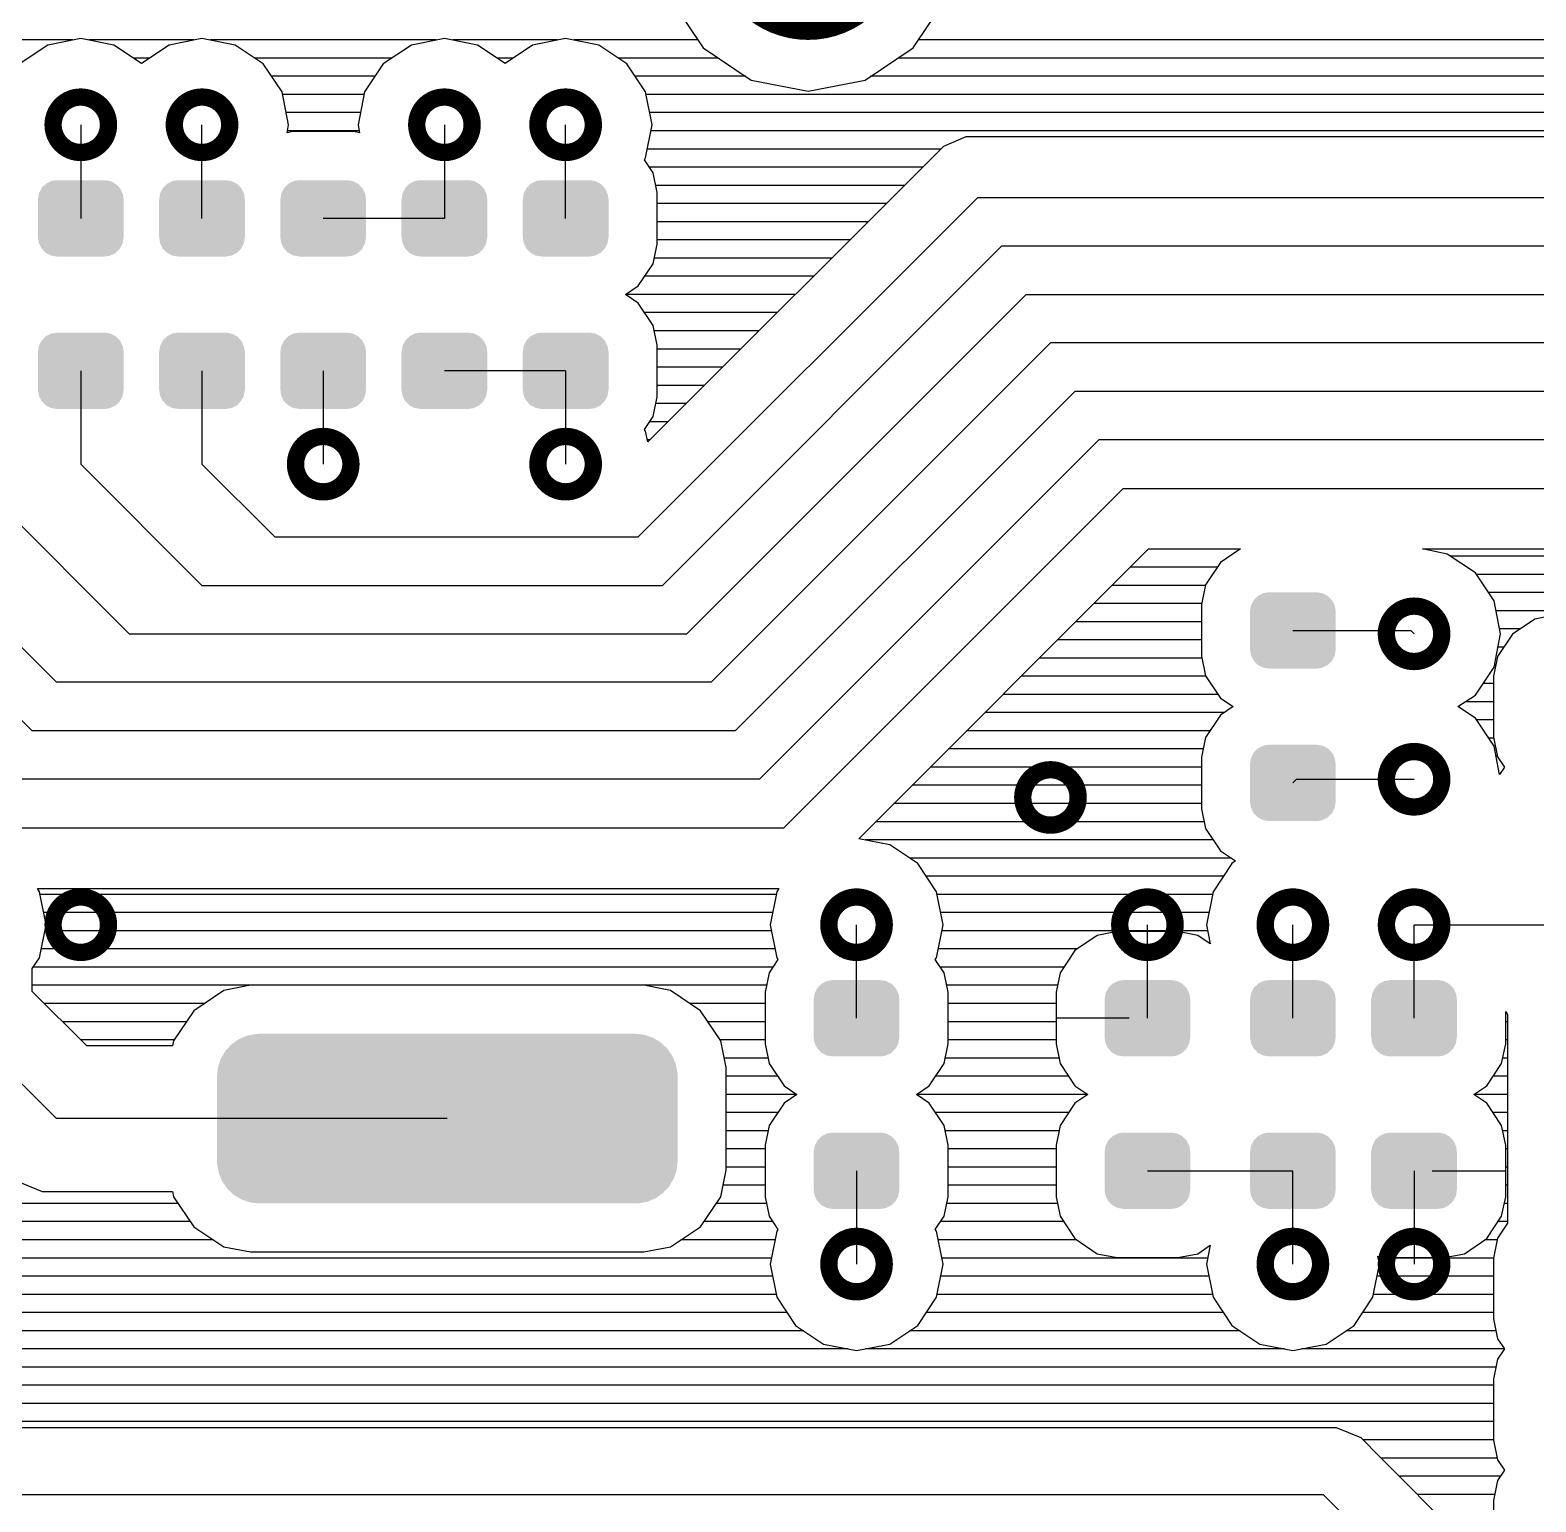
# Model space of a CAD drawing. Extents: x 295 to 953, y 10 to 290.
# Drawn here: x 692.74 to 724.29, y 200.65 to 231.5 of the extents above; entities that cross this region are included whole.
import ezdxf

# ---------------------------------------------------------------- set-up
doc = ezdxf.new("R2010")
doc.units = 0
doc.header["$LTSCALE"] = 5
doc.header["$MEASUREMENT"] = 0
doc.layers.get('0').update_dxf_attribs({"linetype": 'CONTINUOUS', "lineweight": 25})

msp = doc.modelspace()

# ---------------------------------------------------------------- linework, layer by layer
for p, q in [((706.167, 232.128), (706.843, 231.122)), ((711.237, 231.122), (711.912, 232.128)), ((693.797, 231.32), (693.106, 231.183)), ((694.493, 231.183), (693.797, 231.32)), ((696.337, 231.32), (695.646, 231.183)), ((697.033, 231.183), (696.337, 231.32)), ((701.417, 231.32), (700.726, 231.183)), ((702.113, 231.183), (701.417, 231.32)), ((703.957, 231.32), (703.266, 231.183)), ((704.653, 231.183), (703.957, 231.32)), ((693.624, 231.29), (691.435, 231.29)), ((693.106, 231.183), (692.527, 230.797)), ((696.164, 231.29), (693.975, 231.29)), ((695.067, 230.797), (694.493, 231.183)), ((695.646, 231.183), (695.067, 230.797)), ((701.244, 231.29), (696.515, 231.29)), ((697.622, 230.792), (697.033, 231.183)), ((700.726, 231.183), (700.137, 230.792)), ((703.784, 231.29), (701.595, 231.29)), ((702.687, 230.797), (702.113, 231.183)), ((703.266, 231.183), (702.687, 230.797)), ((706.731, 231.29), (704.135, 231.29)), ((705.242, 230.792), (704.653, 231.183)), ((706.843, 231.122), (707.848, 230.447)), ((710.231, 230.447), (711.237, 231.122)), ((728.58, 231.29), (711.349, 231.29)), ((695.23, 230.909), (694.91, 230.909)), ((700.31, 230.909), (697.45, 230.909)), ((698.014, 230.203), (697.622, 230.792)), ((700.137, 230.792), (699.746, 230.203)), ((702.85, 230.909), (702.53, 230.909)), ((707.163, 230.909), (705.07, 230.909)), ((705.634, 230.203), (705.242, 230.792)), ((728.321, 230.909), (710.917, 230.909)), ((699.959, 230.528), (697.8, 230.528)), ((707.737, 230.528), (705.42, 230.528)), ((707.848, 230.447), (709.037, 230.213)), ((709.037, 230.213), (710.231, 230.447)), ((728.158, 230.528), (710.343, 230.528)), ((698.151, 229.512), (698.014, 230.203)), ((699.736, 230.147), (698.024, 230.147)), ((699.746, 230.203), (699.609, 229.512)), ((705.771, 229.512), (705.634, 230.203)), ((728.082, 230.147), (705.644, 230.147)), ((699.659, 229.766), (698.1, 229.766)), ((728.107, 229.766), (705.72, 229.766)), ((693.797, 229.512), (693.797, 227.551)), ((696.337, 227.551), (696.337, 229.512)), ((698.12, 229.344), (698.151, 229.512)), ((699.609, 229.512), (699.639, 229.344)), ((701.417, 229.512), (701.417, 227.551)), ((703.957, 227.551), (703.957, 229.512)), ((705.634, 228.816), (705.771, 229.512)), ((698.242, 229.37), (698.12, 229.344)), ((699.634, 229.385), (698.125, 229.385)), ((699.517, 229.37), (698.242, 229.37)), ((699.639, 229.344), (699.517, 229.37)), ((728.184, 229.385), (705.745, 229.385)), ((712.344, 229.258), (711.877, 229.06)), ((728.24, 229.258), (712.344, 229.258)), ((705.608, 228.78), (705.634, 228.816)), ((705.791, 228.506), (705.608, 228.78)), ((711.816, 229.004), (705.669, 229.004)), ((711.877, 229.06), (705.679, 222.867)), ((711.435, 228.623), (705.715, 228.623)), ((705.877, 228.095), (705.791, 228.506)), ((711.054, 228.242), (705.847, 228.242)), ((705.481, 220.876), (712.593, 227.988)), ((705.877, 227.013), (705.877, 228.095)), ((710.673, 227.861), (705.877, 227.861)), ((712.593, 227.988), (735.453, 227.988)), ((701.417, 227.551), (698.877, 227.551)), ((710.292, 227.48), (705.877, 227.48)), ((705.791, 226.601), (705.877, 227.013)), ((709.911, 227.099), (705.877, 227.099)), ((705.989, 219.86), (713.101, 226.972)), ((713.101, 226.972), (734.945, 226.972)), ((705.481, 226.134), (705.791, 226.601)), ((709.53, 226.718), (705.816, 226.718)), ((709.149, 226.337), (705.613, 226.337)), ((705.212, 225.956), (705.481, 226.134)), ((708.768, 225.956), (705.212, 225.956)), ((705.481, 225.773), (705.212, 225.956)), ((706.497, 218.844), (713.609, 225.956)), ((713.609, 225.956), (734.437, 225.956)), ((705.791, 225.306), (705.481, 225.773)), ((708.387, 225.575), (705.613, 225.575)), ((705.877, 224.894), (705.791, 225.306)), ((708.006, 225.194), (705.816, 225.194)), ((705.877, 223.812), (705.877, 224.894)), ((707.625, 224.813), (705.877, 224.813)), ((714.117, 224.94), (707.005, 217.828)), ((733.929, 224.94), (714.117, 224.94)), ((693.797, 224.356), (693.797, 222.4)), ((696.337, 224.356), (696.337, 222.4)), ((698.877, 224.356), (698.877, 222.4)), ((703.957, 224.356), (701.417, 224.356)), ((703.957, 224.356), (703.957, 222.4)), ((707.244, 224.432), (705.877, 224.432)), ((706.863, 224.051), (705.877, 224.051)), ((705.791, 223.401), (705.877, 223.812)), ((714.625, 223.924), (707.513, 216.812)), ((733.421, 223.924), (714.625, 223.924)), ((706.482, 223.67), (705.847, 223.67)), ((705.608, 223.126), (705.791, 223.401)), ((705.634, 223.091), (705.608, 223.126)), ((705.679, 222.867), (705.634, 223.091)), ((706.101, 223.289), (705.715, 223.289)), ((705.72, 222.908), (705.669, 222.908)), ((715.133, 222.908), (708.021, 215.796)), ((731.897, 222.908), (715.133, 222.908)), ((693.289, 217.828), (688.717, 222.4)), ((691.257, 222.4), (694.813, 218.844)), ((693.797, 222.4), (696.337, 219.86)), ((696.337, 222.4), (697.861, 220.876)), ((715.641, 221.892), (708.529, 214.78)), ((715.641, 221.892), (729.865, 221.892)), ((692.781, 216.812), (688.717, 220.876)), ((697.861, 220.876), (705.481, 220.876)), ((710.099, 214.551), (716.169, 220.622)), ((716.169, 220.622), (718.1, 220.622)), ((718.1, 220.622), (717.678, 220.338)), ((721.915, 220.622), (729.342, 220.622)), ((722.433, 220.515), (721.915, 220.622)), ((717.678, 220.338), (717.368, 219.87)), ((723.022, 220.124), (722.433, 220.515)), ((729.489, 220.47), (722.504, 220.47)), ((717.612, 220.241), (715.788, 220.241)), ((723.414, 219.535), (723.022, 220.124)), ((729.631, 220.089), (723.043, 220.089)), ((696.337, 219.86), (705.989, 219.86)), ((717.363, 219.86), (715.407, 219.86)), ((717.368, 219.87), (717.282, 219.459)), ((729.708, 219.708), (723.297, 219.708)), ((717.287, 219.479), (715.026, 219.479)), ((717.282, 219.459), (717.282, 218.377)), ((723.551, 218.844), (723.414, 219.535)), ((729.946, 219.327), (723.454, 219.327)), ((717.282, 219.098), (714.645, 219.098)), ((724.267, 219.149), (723.8, 218.839)), ((724.678, 219.235), (724.267, 219.149)), ((694.813, 218.844), (706.497, 218.844)), ((717.282, 218.717), (714.264, 218.717)), ((719.197, 218.915), (721.666, 218.915)), ((721.666, 218.915), (721.737, 218.844)), ((723.414, 218.148), (723.551, 218.844)), ((723.8, 218.839), (723.485, 218.372)), ((723.962, 218.946), (723.53, 218.946)), ((717.282, 218.377), (717.368, 217.965)), ((723.485, 218.372), (723.403, 217.955)), ((723.617, 218.565), (723.5, 218.565)), ((717.292, 218.336), (713.883, 218.336)), ((723.022, 217.559), (723.414, 218.148)), ((723.449, 218.184), (723.424, 218.184)), ((707.005, 217.828), (693.289, 217.828)), ((717.373, 217.955), (713.502, 217.955)), ((717.368, 217.965), (717.678, 217.498)), ((723.403, 217.803), (723.185, 217.803)), ((723.403, 217.955), (723.403, 216.68)), ((717.627, 217.574), (713.121, 217.574)), ((717.678, 217.498), (717.947, 217.32)), ((722.657, 217.32), (723.022, 217.559)), ((723.403, 217.422), (722.814, 217.422)), ((717.754, 217.193), (712.74, 217.193)), ((717.678, 217.137), (717.368, 216.67)), ((717.947, 217.32), (717.678, 217.137)), ((723.022, 217.076), (722.657, 217.32)), ((707.513, 216.812), (692.781, 216.812)), ((717.46, 216.812), (712.359, 216.812)), ((723.414, 216.487), (723.022, 217.076)), ((723.403, 217.041), (723.043, 217.041)), ((717.368, 216.67), (717.282, 216.258)), ((723.408, 216.66), (723.297, 216.66)), ((723.403, 216.68), (723.485, 216.263)), ((723.53, 215.898), (723.414, 216.487)), ((717.318, 216.431), (711.978, 216.431)), ((717.282, 216.258), (717.282, 215.176)), ((723.485, 216.279), (723.454, 216.279)), ((723.485, 216.263), (723.632, 216.05)), ((717.282, 216.05), (711.597, 216.05)), ((723.632, 216.05), (723.53, 215.898)), ((708.021, 215.796), (692.273, 215.796)), ((717.282, 215.669), (711.216, 215.669)), ((719.197, 215.72), (719.273, 215.796)), ((719.273, 215.796), (721.737, 215.796)), ((717.282, 215.288), (710.835, 215.288)), ((717.338, 214.907), (710.454, 214.907)), ((717.282, 215.176), (717.368, 214.765)), ((691.765, 214.78), (708.529, 214.78)), ((717.368, 214.765), (717.678, 214.297)), ((710.749, 214.419), (710.099, 214.551)), ((717.526, 214.526), (710.231, 214.526)), ((711.338, 214.028), (710.749, 214.419)), ((717.678, 214.297), (717.998, 214.084)), ((717.912, 214.145), (711.166, 214.145)), ((711.73, 213.439), (711.338, 214.028)), ((717.917, 214.028), (717.526, 213.439)), ((717.998, 214.084), (717.917, 214.028)), ((717.739, 213.764), (711.516, 213.764)), ((692.934, 213.439), (692.888, 213.51)), ((692.888, 213.51), (708.428, 213.51)), ((693.071, 212.748), (692.934, 213.439)), ((708.372, 213.383), (692.944, 213.383)), ((708.382, 213.439), (708.245, 212.748)), ((708.428, 213.51), (708.382, 213.439)), ((711.867, 212.748), (711.73, 213.439)), ((717.516, 213.383), (711.74, 213.383)), ((717.526, 213.439), (717.389, 212.748)), ((708.295, 213.002), (693.02, 213.002)), ((717.439, 213.002), (711.816, 213.002)), ((692.934, 212.052), (693.071, 212.748)), ((708.245, 212.748), (708.382, 212.052)), ((710.053, 210.787), (710.053, 212.748)), ((711.73, 212.052), (711.867, 212.748)), ((716.149, 210.787), (716.149, 212.748)), ((717.389, 212.748), (717.465, 212.347)), ((719.197, 210.787), (719.197, 212.748)), ((721.737, 210.787), (721.737, 212.748)), ((721.737, 212.748), (725.222, 212.748)), ((708.27, 212.621), (693.045, 212.621)), ((717.414, 212.621), (711.841, 212.621)), ((715.098, 212.524), (714.63, 212.21)), ((715.514, 212.606), (715.098, 212.524)), ((716.789, 212.606), (715.514, 212.606)), ((716.149, 211.168), (716.149, 212.606)), ((717.206, 212.524), (716.789, 212.606)), ((717.465, 212.347), (717.206, 212.524)), ((692.781, 211.829), (692.934, 212.052)), ((708.346, 212.24), (692.969, 212.24)), ((708.382, 212.052), (708.407, 212.016)), ((711.704, 212.016), (711.73, 212.052)), ((714.671, 212.24), (711.765, 212.24)), ((714.63, 212.21), (714.32, 211.742)), ((692.781, 211.346), (692.781, 211.829)), ((708.301, 211.859), (692.807, 211.859)), ((708.224, 211.742), (708.138, 211.331)), ((708.407, 212.016), (708.224, 211.742)), ((711.887, 211.742), (711.704, 212.016)), ((714.397, 211.859), (711.811, 211.859)), ((711.973, 211.331), (711.887, 211.742)), ((714.32, 211.742), (714.234, 211.331)), ((708.168, 211.478), (692.781, 211.478)), ((697.353, 211.478), (696.794, 211.366)), ((705.598, 211.478), (697.353, 211.478)), ((706.157, 211.366), (705.598, 211.478)), ((714.264, 211.478), (711.943, 211.478)), ((693.924, 210.208), (692.781, 211.346)), ((696.794, 211.366), (696.164, 210.945)), ((706.787, 210.945), (706.157, 211.366)), ((708.138, 211.331), (708.138, 210.249)), ((711.973, 210.249), (711.973, 211.331)), ((714.234, 211.331), (714.234, 210.249)), ((696.393, 211.097), (693.035, 211.097)), ((696.164, 210.945), (695.743, 210.315)), ((708.138, 211.097), (706.563, 211.097)), ((707.208, 210.315), (706.787, 210.945)), ((714.234, 211.097), (711.973, 211.097)), ((715.768, 210.787), (714.234, 210.787)), ((723.657, 210.249), (723.657, 210.929)), ((723.657, 210.929), (723.698, 210.868)), ((723.698, 210.868), (723.698, 206.495)), ((693.289, 208.684), (691.257, 210.716)), ((696.012, 210.716), (693.416, 210.716)), ((708.138, 210.716), (706.939, 210.716)), ((714.234, 210.716), (711.973, 210.716)), ((723.698, 210.716), (723.657, 210.716)), ((695.758, 210.335), (693.797, 210.335)), ((695.722, 210.208), (693.924, 210.208)), ((695.743, 210.315), (695.722, 210.208)), ((708.138, 210.335), (707.193, 210.335)), ((707.32, 209.756), (707.208, 210.315)), ((708.138, 210.249), (708.224, 209.837)), ((711.887, 209.837), (711.973, 210.249)), ((714.234, 210.335), (711.973, 210.335)), ((714.234, 210.249), (714.32, 209.837)), ((723.571, 209.837), (723.657, 210.249)), ((723.698, 210.335), (723.657, 210.335)), ((708.199, 209.954), (707.279, 209.954)), ((708.224, 209.837), (708.534, 209.37)), ((711.577, 209.37), (711.887, 209.837)), ((714.295, 209.954), (711.912, 209.954)), ((714.32, 209.837), (714.63, 209.37)), ((723.261, 209.37), (723.571, 209.837)), ((723.698, 209.954), (723.596, 209.954)), ((707.32, 207.607), (707.32, 209.756)), ((708.402, 209.573), (707.32, 209.573)), ((714.498, 209.573), (711.709, 209.573)), ((723.698, 209.573), (723.393, 209.573)), ((708.534, 209.37), (708.803, 209.192)), ((711.308, 209.192), (711.577, 209.37)), ((714.63, 209.37), (714.899, 209.192)), ((722.992, 209.192), (723.261, 209.37)), ((708.803, 209.192), (707.32, 209.192)), ((708.534, 209.009), (708.224, 208.542)), ((708.803, 209.192), (708.534, 209.009)), ((714.899, 209.192), (711.308, 209.192)), ((711.577, 209.009), (711.308, 209.192)), ((711.887, 208.542), (711.577, 209.009)), ((714.63, 209.009), (714.32, 208.542)), ((714.899, 209.192), (714.63, 209.009)), ((723.698, 209.192), (722.992, 209.192)), ((723.261, 209.009), (722.992, 209.192)), ((723.571, 208.542), (723.261, 209.009)), ((701.478, 208.684), (693.289, 208.684)), ((708.402, 208.811), (707.32, 208.811)), ((714.498, 208.811), (711.709, 208.811)), ((723.698, 208.811), (723.393, 208.811)), ((708.199, 208.43), (707.32, 208.43)), ((708.224, 208.542), (708.138, 208.13)), ((711.973, 208.13), (711.887, 208.542)), ((714.295, 208.43), (711.912, 208.43)), ((714.32, 208.542), (714.234, 208.13)), ((723.657, 208.13), (723.571, 208.542)), ((723.698, 208.43), (723.596, 208.43)), ((708.138, 208.049), (707.32, 208.049)), ((708.138, 208.13), (708.138, 207.048)), ((711.973, 207.048), (711.973, 208.13)), ((714.234, 208.049), (711.973, 208.049)), ((714.234, 208.13), (714.234, 207.048)), ((723.657, 207.048), (723.657, 208.13)), ((723.698, 208.049), (723.657, 208.049)), ((708.138, 207.668), (707.32, 207.668)), ((714.234, 207.668), (711.973, 207.668)), ((723.698, 207.668), (723.657, 207.668)), ((692.431, 207.389), (692.989, 207.16)), ((707.208, 207.048), (707.32, 207.607)), ((710.053, 207.592), (710.053, 205.636)), ((716.149, 207.592), (719.197, 207.592)), ((719.197, 205.636), (719.197, 207.592)), ((721.737, 207.592), (721.737, 205.636)), ((722.118, 207.592), (723.657, 207.592)), ((692.989, 207.16), (695.722, 207.16)), ((695.722, 207.16), (695.743, 207.048)), ((695.743, 207.048), (696.164, 206.418)), ((706.787, 206.418), (707.208, 207.048)), ((708.138, 207.287), (707.254, 207.287)), ((708.138, 207.048), (708.224, 206.637)), ((711.887, 206.637), (711.973, 207.048)), ((714.234, 207.287), (711.973, 207.287)), ((714.234, 207.048), (714.32, 206.637)), ((721.737, 207.211), (721.737, 205.773)), ((723.571, 206.637), (723.657, 207.048)), ((723.698, 207.287), (723.657, 207.287)), ((695.839, 206.906), (688.712, 206.906)), ((708.168, 206.906), (707.112, 206.906)), ((714.264, 206.906), (711.943, 206.906)), ((723.698, 206.906), (723.627, 206.906)), ((696.098, 206.525), (688.453, 206.525)), ((696.164, 206.418), (696.794, 205.997)), ((706.157, 205.997), (706.787, 206.418)), ((708.301, 206.525), (706.853, 206.525)), ((708.224, 206.637), (708.407, 206.362)), ((711.704, 206.362), (711.887, 206.637)), ((714.397, 206.525), (711.811, 206.525)), ((714.32, 206.637), (714.63, 206.169)), ((723.261, 206.169), (723.571, 206.637)), ((723.698, 206.495), (723.485, 206.18)), ((723.698, 206.525), (723.495, 206.525)), ((696.581, 206.144), (687.97, 206.144)), ((708.346, 206.144), (706.37, 206.144)), ((708.382, 206.327), (708.245, 205.636)), ((708.407, 206.362), (708.382, 206.327)), ((711.73, 206.327), (711.704, 206.362)), ((711.867, 205.636), (711.73, 206.327)), ((714.671, 206.144), (711.765, 206.144)), ((714.63, 206.169), (715.098, 205.854)), ((722.794, 205.854), (723.261, 206.169)), ((723.48, 206.144), (723.22, 206.144)), ((723.485, 206.18), (723.403, 205.763)), ((708.27, 205.763), (673.111, 205.763)), ((696.794, 205.997), (697.353, 205.89)), ((697.353, 205.89), (705.598, 205.89)), ((705.598, 205.89), (706.157, 205.997)), ((717.414, 205.763), (711.841, 205.763)), ((715.098, 205.854), (715.514, 205.773)), ((715.514, 205.773), (716.789, 205.773)), ((716.789, 205.773), (717.206, 205.854)), ((717.206, 205.854), (717.465, 206.032)), ((717.465, 206.032), (717.389, 205.636)), ((721.011, 205.636), (720.98, 205.799)), ((720.98, 205.799), (721.102, 205.773)), ((723.403, 205.763), (720.985, 205.763)), ((721.102, 205.773), (722.377, 205.773)), ((722.377, 205.773), (722.794, 205.854)), ((723.403, 205.763), (723.403, 204.488)), ((708.245, 205.636), (708.382, 204.94)), ((711.73, 204.94), (711.867, 205.636)), ((717.389, 205.636), (717.526, 204.94)), ((720.874, 204.94), (721.011, 205.636)), ((708.295, 205.382), (673.365, 205.382)), ((717.439, 205.382), (711.816, 205.382)), ((723.403, 205.382), (720.96, 205.382)), ((708.372, 205.001), (673.584, 205.001)), ((708.382, 204.94), (708.773, 204.351)), ((711.338, 204.351), (711.73, 204.94)), ((717.516, 205.001), (711.74, 205.001)), ((717.526, 204.94), (717.917, 204.351)), ((720.482, 204.351), (720.874, 204.94)), ((723.403, 205.001), (720.884, 205.001)), ((708.595, 204.62), (673.66, 204.62)), ((717.739, 204.62), (711.516, 204.62)), ((723.403, 204.62), (720.66, 204.62)), ((723.403, 204.488), (723.485, 204.071)), ((708.946, 204.239), (673.736, 204.239)), ((708.773, 204.351), (709.362, 203.96)), ((710.749, 203.96), (711.338, 204.351)), ((718.09, 204.239), (711.166, 204.239)), ((717.917, 204.351), (718.506, 203.96)), ((719.893, 203.96), (720.482, 204.351)), ((723.454, 204.239), (720.31, 204.239)), ((709.88, 203.858), (673.762, 203.858)), ((709.362, 203.96), (710.053, 203.822)), ((710.053, 203.822), (710.749, 203.96)), ((719.024, 203.858), (710.231, 203.858)), ((718.506, 203.96), (719.197, 203.822)), ((719.197, 203.822), (719.893, 203.96)), ((723.632, 203.858), (719.375, 203.858)), ((723.485, 204.071), (723.632, 203.858)), ((723.632, 203.858), (723.485, 203.64)), ((723.485, 203.64), (723.403, 203.223)), ((723.454, 203.477), (673.685, 203.477)), ((723.403, 203.223), (723.403, 201.948)), ((723.403, 203.096), (673.609, 203.096)), ((723.403, 202.715), (673.452, 202.715)), ((723.403, 202.334), (673.198, 202.334)), ((720.112, 202.207), (677.013, 202.207)), ((720.625, 201.994), (720.112, 202.207)), ((721.021, 201.597), (720.625, 201.994)), ((723.403, 201.953), (720.665, 201.953)), ((723.403, 201.948), (723.485, 201.531)), ((723.449, 199.164), (721.021, 201.597)), ((723.48, 201.572), (721.046, 201.572)), ((723.485, 201.531), (723.632, 201.318)), ((723.632, 201.318), (723.485, 201.1)), ((723.546, 201.191), (721.427, 201.191)), ((723.485, 201.1), (723.403, 200.683)), ((677.287, 200.81), (719.832, 200.81)), ((719.832, 200.81), (723.007, 197.635)), ((723.429, 200.81), (721.808, 200.81)), ((723.403, 200.683), (723.403, 199.408))]:
    msp.add_line(p, q)
for points, const_width in [([(710.653, 233.322, -1), (707.422, 233.322, -1)], 0.833), ([(694.378, 229.512, -1), (693.217, 229.512, -1)], 0.363), ([(696.918, 229.512, -1), (695.757, 229.512, -1)], 0.363), ([(701.998, 229.512, -1), (700.837, 229.512, -1)], 0.363), ([(704.538, 229.512, -1), (703.377, 229.512, -1)], 0.363), ([(699.458, 222.4, -1), (698.297, 222.4, -1)], 0.363), ([(704.538, 222.4, -1), (703.377, 222.4, -1)], 0.363), ([(722.318, 218.844, -1), (721.157, 218.844, -1)], 0.363), ([(722.318, 215.796, -1), (721.157, 215.796, -1)], 0.363), ([(714.698, 215.415, -1), (713.537, 215.415, -1)], 0.363), ([(694.378, 212.748, -1), (693.217, 212.748, -1)], 0.363), ([(710.634, 212.748, -1), (709.473, 212.748, -1)], 0.363), ([(716.73, 212.748, -1), (715.569, 212.748, -1)], 0.363), ([(719.778, 212.748, -1), (718.617, 212.748, -1)], 0.363), ([(722.318, 212.748, -1), (721.157, 212.748, -1)], 0.363), ([(710.634, 205.636, -1), (709.473, 205.636, -1)], 0.363), ([(719.778, 205.636, -1), (718.617, 205.636, -1)], 0.363), ([(722.318, 205.636, -1), (721.157, 205.636, -1)], 0.363)]:
    msp.add_lwpolyline(points, format="xyb", close=True, dxfattribs=dict(const_width=const_width))
for points in [[(694.671, 228.078), (694.623, 228.179), (692.921, 228.078), (692.974, 228.179)], [(694.623, 228.179), (694.612, 228.19), (692.974, 228.179), (692.979, 228.19)], [(694.612, 228.19), (694.535, 228.271), (692.979, 228.19), (693.062, 228.271)], [(694.535, 228.271), (694.52, 228.279), (693.062, 228.271), (693.07, 228.279)], [(694.52, 228.279), (694.423, 228.33), (693.07, 228.279), (693.176, 228.33)], [(694.423, 228.33), (694.398, 228.334), (693.176, 228.33), (693.184, 228.334)], [(694.398, 228.334), (694.297, 228.351), (693.184, 228.334), (693.297, 228.351)], [(697.211, 228.078), (697.163, 228.179), (695.461, 228.078), (695.514, 228.179)], [(697.163, 228.179), (697.152, 228.19), (695.514, 228.179), (695.519, 228.19)], [(697.152, 228.19), (697.075, 228.271), (695.519, 228.19), (695.602, 228.271)], [(697.075, 228.271), (697.06, 228.279), (695.602, 228.271), (695.61, 228.279)], [(697.06, 228.279), (696.963, 228.33), (695.61, 228.279), (695.716, 228.33)], [(696.963, 228.33), (696.938, 228.334), (695.716, 228.33), (695.724, 228.334)], [(696.938, 228.334), (696.837, 228.351), (695.724, 228.334), (695.837, 228.351)], [(699.751, 228.078), (699.703, 228.179), (698.001, 228.078), (698.054, 228.179)], [(699.703, 228.179), (699.692, 228.19), (698.054, 228.179), (698.059, 228.19)], [(699.692, 228.19), (699.615, 228.271), (698.059, 228.19), (698.142, 228.271)], [(699.615, 228.271), (699.6, 228.279), (698.142, 228.271), (698.15, 228.279)], [(699.6, 228.279), (699.503, 228.33), (698.15, 228.279), (698.256, 228.33)], [(699.503, 228.33), (699.478, 228.334), (698.256, 228.33), (698.264, 228.334)], [(699.478, 228.334), (699.377, 228.351), (698.264, 228.334), (698.377, 228.351)], [(702.291, 228.078), (702.243, 228.179), (700.541, 228.078), (700.594, 228.179)], [(702.243, 228.179), (702.232, 228.19), (700.594, 228.179), (700.599, 228.19)], [(702.232, 228.19), (702.155, 228.271), (700.599, 228.19), (700.682, 228.271)], [(702.155, 228.271), (702.14, 228.279), (700.682, 228.271), (700.69, 228.279)], [(702.14, 228.279), (702.043, 228.33), (700.69, 228.279), (700.796, 228.33)], [(702.043, 228.33), (702.018, 228.334), (700.796, 228.33), (700.804, 228.334)], [(702.018, 228.334), (701.917, 228.351), (700.804, 228.334), (700.917, 228.351)], [(704.831, 228.078), (704.783, 228.179), (703.081, 228.078), (703.134, 228.179)], [(704.783, 228.179), (704.772, 228.19), (703.134, 228.179), (703.139, 228.19)], [(704.772, 228.19), (704.695, 228.271), (703.139, 228.19), (703.222, 228.271)], [(704.695, 228.271), (704.68, 228.279), (703.222, 228.271), (703.23, 228.279)], [(704.68, 228.279), (704.583, 228.33), (703.23, 228.279), (703.336, 228.33)], [(704.583, 228.33), (704.558, 228.334), (703.336, 228.33), (703.344, 228.334)], [(704.558, 228.334), (704.457, 228.351), (703.344, 228.334), (703.457, 228.351)], [(694.696, 227.15), (694.696, 227.952), (692.898, 227.15), (692.898, 227.952)], [(694.694, 227.952), (694.678, 228.065), (692.9, 227.952), (692.919, 228.065)], [(694.678, 228.065), (694.671, 228.078), (692.919, 228.065), (692.921, 228.078)], [(697.236, 227.15), (697.236, 227.952), (695.438, 227.15), (695.438, 227.952)], [(697.234, 227.952), (697.218, 228.065), (695.44, 227.952), (695.459, 228.065)], [(697.218, 228.065), (697.211, 228.078), (695.459, 228.065), (695.461, 228.078)], [(699.776, 227.15), (699.776, 227.952), (697.978, 227.15), (697.978, 227.952)], [(699.774, 227.952), (699.758, 228.065), (697.98, 227.952), (697.999, 228.065)], [(699.758, 228.065), (699.751, 228.078), (697.999, 228.065), (698.001, 228.078)], [(702.316, 227.15), (702.316, 227.952), (700.518, 227.15), (700.518, 227.952)], [(702.314, 227.952), (702.298, 228.065), (700.52, 227.952), (700.539, 228.065)], [(702.298, 228.065), (702.291, 228.078), (700.539, 228.065), (700.541, 228.078)], [(704.856, 227.15), (704.856, 227.952), (703.058, 227.15), (703.058, 227.952)], [(704.854, 227.952), (704.838, 228.065), (703.06, 227.952), (703.079, 228.065)], [(704.838, 228.065), (704.831, 228.078), (703.079, 228.065), (703.081, 228.078)], [(694.676, 227.037), (694.694, 227.15), (692.917, 227.037), (692.9, 227.15)], [(694.674, 227.025), (694.676, 227.037), (692.923, 227.025), (692.917, 227.037)], [(694.621, 226.923), (694.674, 227.025), (692.971, 226.923), (692.923, 227.025)], [(694.615, 226.912), (694.621, 226.923), (692.982, 226.912), (692.971, 226.923)], [(694.532, 226.831), (694.615, 226.912), (693.059, 226.831), (692.982, 226.912)], [(697.216, 227.037), (697.234, 227.15), (695.457, 227.037), (695.44, 227.15)], [(697.214, 227.025), (697.216, 227.037), (695.463, 227.025), (695.457, 227.037)], [(697.161, 226.923), (697.214, 227.025), (695.511, 226.923), (695.463, 227.025)], [(697.155, 226.912), (697.161, 226.923), (695.522, 226.912), (695.511, 226.923)], [(697.072, 226.831), (697.155, 226.912), (695.599, 226.831), (695.522, 226.912)], [(699.756, 227.037), (699.774, 227.15), (697.997, 227.037), (697.98, 227.15)], [(699.754, 227.025), (699.756, 227.037), (698.003, 227.025), (697.997, 227.037)], [(699.701, 226.923), (699.754, 227.025), (698.051, 226.923), (698.003, 227.025)], [(699.695, 226.912), (699.701, 226.923), (698.062, 226.912), (698.051, 226.923)], [(699.612, 226.831), (699.695, 226.912), (698.139, 226.831), (698.062, 226.912)], [(702.296, 227.037), (702.314, 227.15), (700.537, 227.037), (700.52, 227.15)], [(702.294, 227.025), (702.296, 227.037), (700.543, 227.025), (700.537, 227.037)], [(702.241, 226.923), (702.294, 227.025), (700.591, 226.923), (700.543, 227.025)], [(702.235, 226.912), (702.241, 226.923), (700.602, 226.912), (700.591, 226.923)], [(702.152, 226.831), (702.235, 226.912), (700.679, 226.831), (700.602, 226.912)], [(704.836, 227.037), (704.854, 227.15), (703.077, 227.037), (703.06, 227.15)], [(704.834, 227.025), (704.836, 227.037), (703.083, 227.025), (703.077, 227.037)], [(704.781, 226.923), (704.834, 227.025), (703.131, 226.923), (703.083, 227.025)], [(704.775, 226.912), (704.781, 226.923), (703.142, 226.912), (703.131, 226.923)], [(704.692, 226.831), (704.775, 226.912), (703.219, 226.831), (703.142, 226.912)], [(694.524, 226.823), (694.532, 226.831), (693.074, 226.823), (693.059, 226.831)], [(694.418, 226.772), (694.524, 226.823), (693.172, 226.772), (693.074, 226.823)], [(694.41, 226.768), (694.418, 226.772), (693.196, 226.768), (693.172, 226.772)], [(694.297, 226.751), (694.41, 226.768), (693.297, 226.751), (693.196, 226.768)], [(697.064, 226.823), (697.072, 226.831), (695.614, 226.823), (695.599, 226.831)], [(696.958, 226.772), (697.064, 226.823), (695.712, 226.772), (695.614, 226.823)], [(696.95, 226.768), (696.958, 226.772), (695.736, 226.768), (695.712, 226.772)], [(696.837, 226.751), (696.95, 226.768), (695.837, 226.751), (695.736, 226.768)], [(699.604, 226.823), (699.612, 226.831), (698.154, 226.823), (698.139, 226.831)], [(699.498, 226.772), (699.604, 226.823), (698.252, 226.772), (698.154, 226.823)], [(699.49, 226.768), (699.498, 226.772), (698.276, 226.768), (698.252, 226.772)], [(699.377, 226.751), (699.49, 226.768), (698.377, 226.751), (698.276, 226.768)], [(702.144, 226.823), (702.152, 226.831), (700.694, 226.823), (700.679, 226.831)], [(702.038, 226.772), (702.144, 226.823), (700.792, 226.772), (700.694, 226.823)], [(702.03, 226.768), (702.038, 226.772), (700.816, 226.768), (700.792, 226.772)], [(701.917, 226.751), (702.03, 226.768), (700.917, 226.751), (700.816, 226.768)], [(704.684, 226.823), (704.692, 226.831), (703.234, 226.823), (703.219, 226.831)], [(704.578, 226.772), (704.684, 226.823), (703.332, 226.772), (703.234, 226.823)], [(704.57, 226.768), (704.578, 226.772), (703.356, 226.768), (703.332, 226.772)], [(704.457, 226.751), (704.57, 226.768), (703.457, 226.751), (703.356, 226.768)], [(694.671, 224.882), (694.623, 224.984), (692.921, 224.882), (692.974, 224.984)], [(694.623, 224.984), (694.612, 224.995), (692.974, 224.984), (692.979, 224.995)], [(694.612, 224.995), (694.535, 225.076), (692.979, 224.995), (693.062, 225.076)], [(694.535, 225.076), (694.52, 225.084), (693.062, 225.076), (693.07, 225.084)], [(694.52, 225.084), (694.423, 225.135), (693.07, 225.084), (693.176, 225.135)], [(694.423, 225.135), (694.398, 225.139), (693.176, 225.135), (693.184, 225.139)], [(694.398, 225.139), (694.297, 225.156), (693.184, 225.139), (693.297, 225.156)], [(697.211, 224.882), (697.163, 224.984), (695.461, 224.882), (695.514, 224.984)], [(697.163, 224.984), (697.152, 224.995), (695.514, 224.984), (695.519, 224.995)], [(697.152, 224.995), (697.075, 225.076), (695.519, 224.995), (695.602, 225.076)], [(697.075, 225.076), (697.06, 225.084), (695.602, 225.076), (695.61, 225.084)], [(697.06, 225.084), (696.963, 225.135), (695.61, 225.084), (695.716, 225.135)], [(696.963, 225.135), (696.938, 225.139), (695.716, 225.135), (695.724, 225.139)], [(696.938, 225.139), (696.837, 225.156), (695.724, 225.139), (695.837, 225.156)], [(699.751, 224.882), (699.703, 224.984), (698.001, 224.882), (698.054, 224.984)], [(699.703, 224.984), (699.692, 224.995), (698.054, 224.984), (698.059, 224.995)], [(699.692, 224.995), (699.615, 225.076), (698.059, 224.995), (698.142, 225.076)], [(699.615, 225.076), (699.6, 225.084), (698.142, 225.076), (698.15, 225.084)], [(699.6, 225.084), (699.503, 225.135), (698.15, 225.084), (698.256, 225.135)], [(699.503, 225.135), (699.478, 225.139), (698.256, 225.135), (698.264, 225.139)], [(699.478, 225.139), (699.377, 225.156), (698.264, 225.139), (698.377, 225.156)], [(702.291, 224.882), (702.243, 224.984), (700.541, 224.882), (700.594, 224.984)], [(702.243, 224.984), (702.232, 224.995), (700.594, 224.984), (700.599, 224.995)], [(702.232, 224.995), (702.155, 225.076), (700.599, 224.995), (700.682, 225.076)], [(702.155, 225.076), (702.14, 225.084), (700.682, 225.076), (700.69, 225.084)], [(702.14, 225.084), (702.043, 225.135), (700.69, 225.084), (700.796, 225.135)], [(702.043, 225.135), (702.018, 225.139), (700.796, 225.135), (700.804, 225.139)], [(702.018, 225.139), (701.917, 225.156), (700.804, 225.139), (700.917, 225.156)], [(704.831, 224.882), (704.783, 224.984), (703.081, 224.882), (703.134, 224.984)], [(704.783, 224.984), (704.772, 224.995), (703.134, 224.984), (703.139, 224.995)], [(704.772, 224.995), (704.695, 225.076), (703.139, 224.995), (703.222, 225.076)], [(704.695, 225.076), (704.68, 225.084), (703.222, 225.076), (703.23, 225.084)], [(704.68, 225.084), (704.583, 225.135), (703.23, 225.084), (703.336, 225.135)], [(704.583, 225.135), (704.558, 225.139), (703.336, 225.135), (703.344, 225.139)], [(704.558, 225.139), (704.457, 225.156), (703.344, 225.139), (703.457, 225.156)], [(694.696, 223.954), (694.696, 224.757), (692.898, 223.954), (692.898, 224.757)], [(694.694, 224.757), (694.678, 224.87), (692.9, 224.757), (692.919, 224.87)], [(694.678, 224.87), (694.671, 224.882), (692.919, 224.87), (692.921, 224.882)], [(697.236, 223.954), (697.236, 224.757), (695.438, 223.954), (695.438, 224.757)], [(697.234, 224.757), (697.218, 224.87), (695.44, 224.757), (695.459, 224.87)], [(697.218, 224.87), (697.211, 224.882), (695.459, 224.87), (695.461, 224.882)], [(699.776, 223.954), (699.776, 224.757), (697.978, 223.954), (697.978, 224.757)], [(699.774, 224.757), (699.758, 224.87), (697.98, 224.757), (697.999, 224.87)], [(699.758, 224.87), (699.751, 224.882), (697.999, 224.87), (698.001, 224.882)], [(702.316, 223.954), (702.316, 224.757), (700.518, 223.954), (700.518, 224.757)], [(702.314, 224.757), (702.298, 224.87), (700.52, 224.757), (700.539, 224.87)], [(702.298, 224.87), (702.291, 224.882), (700.539, 224.87), (700.541, 224.882)], [(704.856, 223.954), (704.856, 224.757), (703.058, 223.954), (703.058, 224.757)], [(704.854, 224.757), (704.838, 224.87), (703.06, 224.757), (703.079, 224.87)], [(704.838, 224.87), (704.831, 224.882), (703.079, 224.87), (703.081, 224.882)], [(694.676, 223.842), (694.694, 223.954), (692.917, 223.842), (692.9, 223.954)], [(694.674, 223.829), (694.676, 223.842), (692.923, 223.829), (692.917, 223.842)], [(694.621, 223.727), (694.674, 223.829), (692.971, 223.727), (692.923, 223.829)], [(694.615, 223.717), (694.621, 223.727), (692.982, 223.717), (692.971, 223.727)], [(697.216, 223.842), (697.234, 223.954), (695.457, 223.842), (695.44, 223.954)], [(697.214, 223.829), (697.216, 223.842), (695.463, 223.829), (695.457, 223.842)], [(697.161, 223.727), (697.214, 223.829), (695.511, 223.727), (695.463, 223.829)], [(697.155, 223.717), (697.161, 223.727), (695.522, 223.717), (695.511, 223.727)], [(699.756, 223.842), (699.774, 223.954), (697.997, 223.842), (697.98, 223.954)], [(699.754, 223.829), (699.756, 223.842), (698.003, 223.829), (697.997, 223.842)], [(699.701, 223.727), (699.754, 223.829), (698.051, 223.727), (698.003, 223.829)], [(699.695, 223.717), (699.701, 223.727), (698.062, 223.717), (698.051, 223.727)], [(702.296, 223.842), (702.314, 223.954), (700.537, 223.842), (700.52, 223.954)], [(702.294, 223.829), (702.296, 223.842), (700.543, 223.829), (700.537, 223.842)], [(702.241, 223.727), (702.294, 223.829), (700.591, 223.727), (700.543, 223.829)], [(702.235, 223.717), (702.241, 223.727), (700.602, 223.717), (700.591, 223.727)], [(704.836, 223.842), (704.854, 223.954), (703.077, 223.842), (703.06, 223.954)], [(704.834, 223.829), (704.836, 223.842), (703.083, 223.829), (703.077, 223.842)], [(704.781, 223.727), (704.834, 223.829), (703.131, 223.727), (703.083, 223.829)], [(704.775, 223.717), (704.781, 223.727), (703.142, 223.717), (703.131, 223.727)], [(694.532, 223.636), (694.615, 223.717), (693.059, 223.636), (692.982, 223.717)], [(694.524, 223.628), (694.532, 223.636), (693.074, 223.628), (693.059, 223.636)], [(694.418, 223.577), (694.524, 223.628), (693.172, 223.577), (693.074, 223.628)], [(694.41, 223.573), (694.418, 223.577), (693.196, 223.573), (693.172, 223.577)], [(694.297, 223.556), (694.41, 223.573), (693.297, 223.556), (693.196, 223.573)], [(697.072, 223.636), (697.155, 223.717), (695.599, 223.636), (695.522, 223.717)], [(697.064, 223.628), (697.072, 223.636), (695.614, 223.628), (695.599, 223.636)], [(696.958, 223.577), (697.064, 223.628), (695.712, 223.577), (695.614, 223.628)], [(696.95, 223.573), (696.958, 223.577), (695.736, 223.573), (695.712, 223.577)], [(696.837, 223.556), (696.95, 223.573), (695.837, 223.556), (695.736, 223.573)], [(699.612, 223.636), (699.695, 223.717), (698.139, 223.636), (698.062, 223.717)], [(699.604, 223.628), (699.612, 223.636), (698.154, 223.628), (698.139, 223.636)], [(699.498, 223.577), (699.604, 223.628), (698.252, 223.577), (698.154, 223.628)], [(699.49, 223.573), (699.498, 223.577), (698.276, 223.573), (698.252, 223.577)], [(699.377, 223.556), (699.49, 223.573), (698.377, 223.556), (698.276, 223.573)], [(702.152, 223.636), (702.235, 223.717), (700.679, 223.636), (700.602, 223.717)], [(702.144, 223.628), (702.152, 223.636), (700.694, 223.628), (700.679, 223.636)], [(702.038, 223.577), (702.144, 223.628), (700.792, 223.577), (700.694, 223.628)], [(702.03, 223.573), (702.038, 223.577), (700.816, 223.573), (700.792, 223.577)], [(701.917, 223.556), (702.03, 223.573), (700.917, 223.556), (700.816, 223.573)], [(704.692, 223.636), (704.775, 223.717), (703.219, 223.636), (703.142, 223.717)], [(704.684, 223.628), (704.692, 223.636), (703.234, 223.628), (703.219, 223.636)], [(704.578, 223.577), (704.684, 223.628), (703.332, 223.577), (703.234, 223.628)], [(704.57, 223.573), (704.578, 223.577), (703.356, 223.573), (703.332, 223.577)], [(704.457, 223.556), (704.57, 223.573), (703.457, 223.556), (703.356, 223.573)], [(720.012, 219.554), (719.935, 219.635), (718.379, 219.554), (718.462, 219.635)], [(719.935, 219.635), (719.92, 219.643), (718.462, 219.635), (718.47, 219.643)], [(719.92, 219.643), (719.823, 219.694), (718.47, 219.643), (718.576, 219.694)], [(719.823, 219.694), (719.798, 219.698), (718.576, 219.694), (718.584, 219.698)], [(719.798, 219.698), (719.697, 219.715), (718.584, 219.698), (718.697, 219.715)], [(720.096, 218.514), (720.096, 219.316), (718.298, 218.514), (718.298, 219.316)], [(720.094, 219.316), (720.078, 219.429), (718.3, 219.316), (718.319, 219.429)], [(720.078, 219.429), (720.071, 219.442), (718.319, 219.429), (718.321, 219.442)], [(720.071, 219.442), (720.023, 219.543), (718.321, 219.442), (718.374, 219.543)], [(720.023, 219.543), (720.012, 219.554), (718.374, 219.543), (718.379, 219.554)], [(720.076, 218.401), (720.094, 218.514), (718.317, 218.401), (718.3, 218.514)], [(720.074, 218.389), (720.076, 218.401), (718.323, 218.389), (718.317, 218.401)], [(720.021, 218.287), (720.074, 218.389), (718.371, 218.287), (718.323, 218.389)], [(720.015, 218.276), (720.021, 218.287), (718.382, 218.276), (718.371, 218.287)], [(719.932, 218.195), (720.015, 218.276), (718.459, 218.195), (718.382, 218.276)], [(719.924, 218.187), (719.932, 218.195), (718.474, 218.187), (718.459, 218.195)], [(719.818, 218.136), (719.924, 218.187), (718.572, 218.136), (718.474, 218.187)], [(719.81, 218.132), (719.818, 218.136), (718.596, 218.132), (718.572, 218.136)], [(719.697, 218.115), (719.81, 218.132), (718.697, 218.115), (718.596, 218.132)], [(719.92, 216.448), (719.823, 216.499), (718.47, 216.448), (718.576, 216.499)], [(719.823, 216.499), (719.798, 216.503), (718.576, 216.499), (718.584, 216.503)], [(719.798, 216.503), (719.697, 216.52), (718.584, 216.503), (718.697, 216.52)], [(720.094, 216.121), (720.078, 216.234), (718.3, 216.121), (718.319, 216.234)], [(720.078, 216.234), (720.071, 216.246), (718.319, 216.234), (718.321, 216.246)], [(720.071, 216.246), (720.023, 216.348), (718.321, 216.246), (718.374, 216.348)], [(720.023, 216.348), (720.012, 216.359), (718.374, 216.348), (718.379, 216.359)], [(720.012, 216.359), (719.935, 216.44), (718.379, 216.359), (718.462, 216.44)], [(719.935, 216.44), (719.92, 216.448), (718.462, 216.44), (718.47, 216.448)], [(720.096, 215.318), (720.096, 216.121), (718.298, 215.318), (718.298, 216.121)], [(720.076, 215.206), (720.094, 215.318), (718.317, 215.206), (718.3, 215.318)], [(720.074, 215.193), (720.076, 215.206), (718.323, 215.193), (718.317, 215.206)], [(720.021, 215.091), (720.074, 215.193), (718.371, 215.091), (718.323, 215.193)], [(720.015, 215.081), (720.021, 215.091), (718.382, 215.081), (718.371, 215.091)], [(719.932, 215), (720.015, 215.081), (718.459, 215), (718.382, 215.081)], [(719.924, 214.992), (719.932, 215), (718.474, 214.992), (718.459, 215)], [(719.818, 214.941), (719.924, 214.992), (718.572, 214.941), (718.474, 214.992)], [(719.81, 214.937), (719.818, 214.941), (718.596, 214.937), (718.572, 214.941)], [(719.697, 214.92), (719.81, 214.937), (718.697, 214.92), (718.596, 214.937)], [(710.927, 211.314), (710.879, 211.415), (709.177, 211.314), (709.23, 211.415)], [(710.879, 211.415), (710.868, 211.426), (709.23, 211.415), (709.235, 211.426)], [(710.868, 211.426), (710.791, 211.507), (709.235, 211.426), (709.318, 211.507)], [(710.791, 211.507), (710.776, 211.515), (709.318, 211.507), (709.326, 211.515)], [(710.776, 211.515), (710.679, 211.566), (709.326, 211.515), (709.432, 211.566)], [(710.679, 211.566), (710.654, 211.57), (709.432, 211.566), (709.44, 211.57)], [(710.654, 211.57), (710.553, 211.587), (709.44, 211.57), (709.553, 211.587)], [(717.023, 211.314), (716.975, 211.415), (715.273, 211.314), (715.326, 211.415)], [(716.975, 211.415), (716.964, 211.426), (715.326, 211.415), (715.331, 211.426)], [(716.964, 211.426), (716.887, 211.507), (715.331, 211.426), (715.414, 211.507)], [(716.887, 211.507), (716.872, 211.515), (715.414, 211.507), (715.422, 211.515)], [(716.872, 211.515), (716.775, 211.566), (715.422, 211.515), (715.528, 211.566)], [(716.775, 211.566), (716.75, 211.57), (715.528, 211.566), (715.536, 211.57)], [(716.75, 211.57), (716.649, 211.587), (715.536, 211.57), (715.649, 211.587)], [(720.071, 211.314), (720.023, 211.415), (718.321, 211.314), (718.374, 211.415)], [(720.023, 211.415), (720.012, 211.426), (718.374, 211.415), (718.379, 211.426)], [(720.012, 211.426), (719.935, 211.507), (718.379, 211.426), (718.462, 211.507)], [(719.935, 211.507), (719.92, 211.515), (718.462, 211.507), (718.47, 211.515)], [(719.92, 211.515), (719.823, 211.566), (718.47, 211.515), (718.576, 211.566)], [(719.823, 211.566), (719.798, 211.57), (718.576, 211.566), (718.584, 211.57)], [(719.798, 211.57), (719.697, 211.587), (718.584, 211.57), (718.697, 211.587)], [(722.611, 211.314), (722.563, 211.415), (720.861, 211.314), (720.914, 211.415)], [(722.563, 211.415), (722.552, 211.426), (720.914, 211.415), (720.919, 211.426)], [(722.552, 211.426), (722.475, 211.507), (720.919, 211.426), (721.002, 211.507)], [(722.475, 211.507), (722.46, 211.515), (721.002, 211.507), (721.01, 211.515)], [(722.46, 211.515), (722.363, 211.566), (721.01, 211.515), (721.116, 211.566)], [(722.363, 211.566), (722.338, 211.57), (721.116, 211.566), (721.124, 211.57)], [(722.338, 211.57), (722.237, 211.587), (721.124, 211.57), (721.237, 211.587)], [(710.952, 210.386), (710.952, 211.188), (709.154, 210.386), (709.154, 211.188)], [(710.95, 211.188), (710.934, 211.301), (709.156, 211.188), (709.175, 211.301)], [(710.934, 211.301), (710.927, 211.314), (709.175, 211.301), (709.177, 211.314)], [(717.048, 210.386), (717.048, 211.188), (715.25, 210.386), (715.25, 211.188)], [(717.046, 211.188), (717.03, 211.301), (715.252, 211.188), (715.271, 211.301)], [(717.03, 211.301), (717.023, 211.314), (715.271, 211.301), (715.273, 211.314)], [(720.096, 210.386), (720.096, 211.188), (718.298, 210.386), (718.298, 211.188)], [(720.094, 211.188), (720.078, 211.301), (718.3, 211.188), (718.319, 211.301)], [(720.078, 211.301), (720.071, 211.314), (718.319, 211.301), (718.321, 211.314)], [(722.636, 210.386), (722.636, 211.188), (720.838, 210.386), (720.838, 211.188)], [(722.634, 211.188), (722.618, 211.301), (720.84, 211.188), (720.859, 211.301)], [(722.618, 211.301), (722.611, 211.314), (720.859, 211.301), (720.861, 211.314)], [(706.122, 210.105), (706.086, 210.156), (696.829, 210.105), (696.876, 210.156)], [(706.086, 210.156), (705.991, 210.244), (696.876, 210.156), (696.958, 210.244)], [(705.991, 210.244), (705.947, 210.285), (696.958, 210.244), (697.017, 210.285)], [(705.947, 210.285), (705.833, 210.353), (697.017, 210.285), (697.114, 210.353)], [(705.833, 210.353), (705.784, 210.382), (697.114, 210.353), (697.184, 210.382)], [(705.784, 210.382), (705.652, 210.426), (697.184, 210.382), (697.289, 210.426)], [(705.652, 210.426), (705.604, 210.442), (697.289, 210.426), (697.378, 210.442)], [(705.604, 210.442), (705.437, 210.46), (697.378, 210.442), (697.476, 210.46)], [(705.437, 210.46), (705.415, 210.462), (697.476, 210.46), (697.541, 210.462)], [(710.932, 210.273), (710.95, 210.386), (709.173, 210.273), (709.156, 210.386)], [(710.93, 210.261), (710.932, 210.273), (709.179, 210.261), (709.173, 210.273)], [(710.877, 210.159), (710.93, 210.261), (709.227, 210.159), (709.179, 210.261)], [(710.871, 210.148), (710.877, 210.159), (709.238, 210.148), (709.227, 210.159)], [(717.028, 210.273), (717.046, 210.386), (715.269, 210.273), (715.252, 210.386)], [(717.026, 210.261), (717.028, 210.273), (715.275, 210.261), (715.269, 210.273)], [(716.973, 210.159), (717.026, 210.261), (715.323, 210.159), (715.275, 210.261)], [(716.967, 210.148), (716.973, 210.159), (715.334, 210.148), (715.323, 210.159)], [(720.076, 210.273), (720.094, 210.386), (718.317, 210.273), (718.3, 210.386)], [(720.074, 210.261), (720.076, 210.273), (718.323, 210.261), (718.317, 210.273)], [(720.021, 210.159), (720.074, 210.261), (718.371, 210.159), (718.323, 210.261)], [(720.015, 210.148), (720.021, 210.159), (718.382, 210.148), (718.371, 210.159)], [(722.616, 210.273), (722.634, 210.386), (720.857, 210.273), (720.84, 210.386)], [(722.614, 210.261), (722.616, 210.273), (720.863, 210.261), (720.857, 210.273)], [(722.561, 210.159), (722.614, 210.261), (720.911, 210.159), (720.863, 210.261)], [(722.555, 210.148), (722.561, 210.159), (720.922, 210.148), (720.911, 210.159)], [(706.268, 209.825), (706.219, 209.942), (696.693, 209.825), (696.732, 209.942)], [(706.219, 209.942), (706.195, 210), (696.732, 209.942), (696.767, 210)], [(706.195, 210), (706.122, 210.105), (696.767, 210), (696.829, 210.105)], [(710.788, 210.067), (710.871, 210.148), (709.315, 210.067), (709.238, 210.148)], [(710.78, 210.059), (710.788, 210.067), (709.33, 210.059), (709.315, 210.067)], [(710.674, 210.008), (710.78, 210.059), (709.428, 210.008), (709.33, 210.059)], [(710.666, 210.004), (710.674, 210.008), (709.452, 210.004), (709.428, 210.008)], [(710.553, 209.987), (710.666, 210.004), (709.553, 209.987), (709.452, 210.004)], [(716.884, 210.067), (716.967, 210.148), (715.411, 210.067), (715.334, 210.148)], [(716.876, 210.059), (716.884, 210.067), (715.426, 210.059), (715.411, 210.067)], [(716.77, 210.008), (716.876, 210.059), (715.524, 210.008), (715.426, 210.059)], [(716.762, 210.004), (716.77, 210.008), (715.548, 210.004), (715.524, 210.008)], [(716.649, 209.987), (716.762, 210.004), (715.649, 209.987), (715.548, 210.004)], [(719.932, 210.067), (720.015, 210.148), (718.459, 210.067), (718.382, 210.148)], [(719.924, 210.059), (719.932, 210.067), (718.474, 210.059), (718.459, 210.067)], [(719.818, 210.008), (719.924, 210.059), (718.572, 210.008), (718.474, 210.059)], [(719.81, 210.004), (719.818, 210.008), (718.596, 210.004), (718.572, 210.008)], [(719.697, 209.987), (719.81, 210.004), (718.697, 209.987), (718.596, 210.004)], [(722.472, 210.067), (722.555, 210.148), (720.999, 210.067), (720.922, 210.148)], [(722.464, 210.059), (722.472, 210.067), (721.014, 210.059), (720.999, 210.067)], [(722.358, 210.008), (722.464, 210.059), (721.112, 210.008), (721.014, 210.059)], [(722.35, 210.004), (722.358, 210.008), (721.136, 210.004), (721.112, 210.008)], [(722.237, 209.987), (722.35, 210.004), (721.237, 209.987), (721.136, 210.004)], [(706.304, 209.573), (706.302, 209.638), (696.652, 209.573), (696.659, 209.638)], [(706.304, 207.795), (706.304, 209.573), (696.652, 207.795), (696.652, 209.573)], [(706.302, 209.638), (706.279, 209.762), (696.659, 209.638), (696.672, 209.762)], [(706.279, 209.762), (706.268, 209.825), (696.672, 209.762), (696.693, 209.825)], [(710.868, 208.231), (710.791, 208.312), (709.235, 208.231), (709.318, 208.312)], [(710.791, 208.312), (710.776, 208.32), (709.318, 208.312), (709.326, 208.32)], [(710.776, 208.32), (710.679, 208.371), (709.326, 208.32), (709.432, 208.371)], [(710.679, 208.371), (710.654, 208.375), (709.432, 208.371), (709.44, 208.375)], [(710.654, 208.375), (710.553, 208.392), (709.44, 208.375), (709.553, 208.392)], [(716.964, 208.231), (716.887, 208.312), (715.331, 208.231), (715.414, 208.312)], [(716.887, 208.312), (716.872, 208.32), (715.414, 208.312), (715.422, 208.32)], [(716.872, 208.32), (716.775, 208.371), (715.422, 208.32), (715.528, 208.371)], [(716.775, 208.371), (716.75, 208.375), (715.528, 208.371), (715.536, 208.375)], [(716.75, 208.375), (716.649, 208.392), (715.536, 208.375), (715.649, 208.392)], [(720.012, 208.231), (719.935, 208.312), (718.379, 208.231), (718.462, 208.312)], [(719.935, 208.312), (719.92, 208.32), (718.462, 208.312), (718.47, 208.32)], [(719.92, 208.32), (719.823, 208.371), (718.47, 208.32), (718.576, 208.371)], [(719.823, 208.371), (719.798, 208.375), (718.576, 208.371), (718.584, 208.375)], [(719.798, 208.375), (719.697, 208.392), (718.584, 208.375), (718.697, 208.392)], [(722.552, 208.231), (722.475, 208.312), (720.919, 208.231), (721.002, 208.312)], [(722.475, 208.312), (722.46, 208.32), (721.002, 208.312), (721.01, 208.32)], [(722.46, 208.32), (722.363, 208.371), (721.01, 208.32), (721.116, 208.371)], [(722.363, 208.371), (722.338, 208.375), (721.116, 208.371), (721.124, 208.375)], [(722.338, 208.375), (722.237, 208.392), (721.124, 208.375), (721.237, 208.392)], [(710.952, 207.19), (710.952, 207.993), (709.154, 207.19), (709.154, 207.993)], [(710.95, 207.993), (710.934, 208.106), (709.156, 207.993), (709.175, 208.106)], [(710.934, 208.106), (710.927, 208.118), (709.175, 208.106), (709.177, 208.118)], [(710.927, 208.118), (710.879, 208.22), (709.177, 208.118), (709.23, 208.22)], [(710.879, 208.22), (710.868, 208.231), (709.23, 208.22), (709.235, 208.231)], [(717.048, 207.19), (717.048, 207.993), (715.25, 207.19), (715.25, 207.993)], [(717.046, 207.993), (717.03, 208.106), (715.252, 207.993), (715.271, 208.106)], [(717.03, 208.106), (717.023, 208.118), (715.271, 208.106), (715.273, 208.118)], [(717.023, 208.118), (716.975, 208.22), (715.273, 208.118), (715.326, 208.22)], [(716.975, 208.22), (716.964, 208.231), (715.326, 208.22), (715.331, 208.231)], [(720.096, 207.19), (720.096, 207.993), (718.298, 207.19), (718.298, 207.993)], [(720.094, 207.993), (720.078, 208.106), (718.3, 207.993), (718.319, 208.106)], [(720.078, 208.106), (720.071, 208.118), (718.319, 208.106), (718.321, 208.118)], [(720.071, 208.118), (720.023, 208.22), (718.321, 208.118), (718.374, 208.22)], [(720.023, 208.22), (720.012, 208.231), (718.374, 208.22), (718.379, 208.231)], [(722.636, 207.19), (722.636, 207.993), (720.838, 207.19), (720.838, 207.993)], [(722.634, 207.993), (722.618, 208.106), (720.84, 207.993), (720.859, 208.106)], [(722.618, 208.106), (722.611, 208.118), (720.859, 208.106), (720.861, 208.118)], [(722.611, 208.118), (722.563, 208.22), (720.861, 208.118), (720.914, 208.22)], [(722.563, 208.22), (722.552, 208.231), (720.914, 208.22), (720.919, 208.231)], [(706.297, 207.73), (706.304, 207.795), (696.654, 207.73), (696.652, 207.795)], [(706.284, 207.606), (706.297, 207.73), (696.677, 207.606), (696.654, 207.73)], [(706.263, 207.543), (706.284, 207.606), (696.689, 207.543), (696.677, 207.606)], [(706.224, 207.426), (706.263, 207.543), (696.737, 207.426), (696.689, 207.543)], [(706.189, 207.368), (706.224, 207.426), (696.761, 207.368), (696.737, 207.426)], [(706.127, 207.263), (706.189, 207.368), (696.835, 207.263), (696.761, 207.368)], [(706.08, 207.212), (706.127, 207.263), (696.87, 207.212), (696.835, 207.263)], [(705.998, 207.124), (706.08, 207.212), (696.965, 207.124), (696.87, 207.212)], [(705.939, 207.083), (705.998, 207.124), (697.009, 207.083), (696.965, 207.124)], [(705.842, 207.015), (705.939, 207.083), (697.123, 207.015), (697.009, 207.083)], [(705.772, 206.986), (705.842, 207.015), (697.172, 206.986), (697.123, 207.015)], [(710.932, 207.078), (710.95, 207.19), (709.173, 207.078), (709.156, 207.19)], [(710.93, 207.065), (710.932, 207.078), (709.179, 207.065), (709.173, 207.078)], [(710.877, 206.963), (710.93, 207.065), (709.227, 206.963), (709.179, 207.065)], [(717.028, 207.078), (717.046, 207.19), (715.269, 207.078), (715.252, 207.19)], [(717.026, 207.065), (717.028, 207.078), (715.275, 207.065), (715.269, 207.078)], [(716.973, 206.963), (717.026, 207.065), (715.323, 206.963), (715.275, 207.065)], [(720.076, 207.078), (720.094, 207.19), (718.317, 207.078), (718.3, 207.19)], [(720.074, 207.065), (720.076, 207.078), (718.323, 207.065), (718.317, 207.078)], [(720.021, 206.963), (720.074, 207.065), (718.371, 206.963), (718.323, 207.065)], [(722.616, 207.078), (722.634, 207.19), (720.857, 207.078), (720.84, 207.19)], [(722.614, 207.065), (722.616, 207.078), (720.863, 207.065), (720.857, 207.078)], [(722.561, 206.963), (722.614, 207.065), (720.911, 206.963), (720.863, 207.065)], [(705.667, 206.942), (705.772, 206.986), (697.304, 206.942), (697.172, 206.986)], [(705.578, 206.926), (705.667, 206.942), (697.352, 206.926), (697.304, 206.942)], [(705.48, 206.908), (705.578, 206.926), (697.519, 206.908), (697.352, 206.926)], [(705.415, 206.906), (705.48, 206.908), (697.541, 206.906), (697.519, 206.908)], [(710.871, 206.953), (710.877, 206.963), (709.238, 206.953), (709.227, 206.963)], [(710.788, 206.872), (710.871, 206.953), (709.315, 206.872), (709.238, 206.953)], [(710.78, 206.864), (710.788, 206.872), (709.33, 206.864), (709.315, 206.872)], [(710.674, 206.813), (710.78, 206.864), (709.428, 206.813), (709.33, 206.864)], [(710.666, 206.809), (710.674, 206.813), (709.452, 206.809), (709.428, 206.813)], [(710.553, 206.792), (710.666, 206.809), (709.553, 206.792), (709.452, 206.809)], [(716.967, 206.953), (716.973, 206.963), (715.334, 206.953), (715.323, 206.963)], [(716.884, 206.872), (716.967, 206.953), (715.411, 206.872), (715.334, 206.953)], [(716.876, 206.864), (716.884, 206.872), (715.426, 206.864), (715.411, 206.872)], [(716.77, 206.813), (716.876, 206.864), (715.524, 206.813), (715.426, 206.864)], [(716.762, 206.809), (716.77, 206.813), (715.548, 206.809), (715.524, 206.813)], [(716.649, 206.792), (716.762, 206.809), (715.649, 206.792), (715.548, 206.809)], [(720.015, 206.953), (720.021, 206.963), (718.382, 206.953), (718.371, 206.963)], [(719.932, 206.872), (720.015, 206.953), (718.459, 206.872), (718.382, 206.953)], [(719.924, 206.864), (719.932, 206.872), (718.474, 206.864), (718.459, 206.872)], [(719.818, 206.813), (719.924, 206.864), (718.572, 206.813), (718.474, 206.864)], [(719.81, 206.809), (719.818, 206.813), (718.596, 206.809), (718.572, 206.813)], [(719.697, 206.792), (719.81, 206.809), (718.697, 206.792), (718.596, 206.809)], [(722.555, 206.953), (722.561, 206.963), (720.922, 206.953), (720.911, 206.963)], [(722.472, 206.872), (722.555, 206.953), (720.999, 206.872), (720.922, 206.953)], [(722.464, 206.864), (722.472, 206.872), (721.014, 206.864), (720.999, 206.872)], [(722.358, 206.813), (722.464, 206.864), (721.112, 206.813), (721.014, 206.864)], [(722.35, 206.809), (722.358, 206.813), (721.136, 206.809), (721.112, 206.813)], [(722.237, 206.792), (722.35, 206.809), (721.237, 206.792), (721.136, 206.809)]]:
    msp.add_solid(points)

doc.saveas('drawing.dxf')
